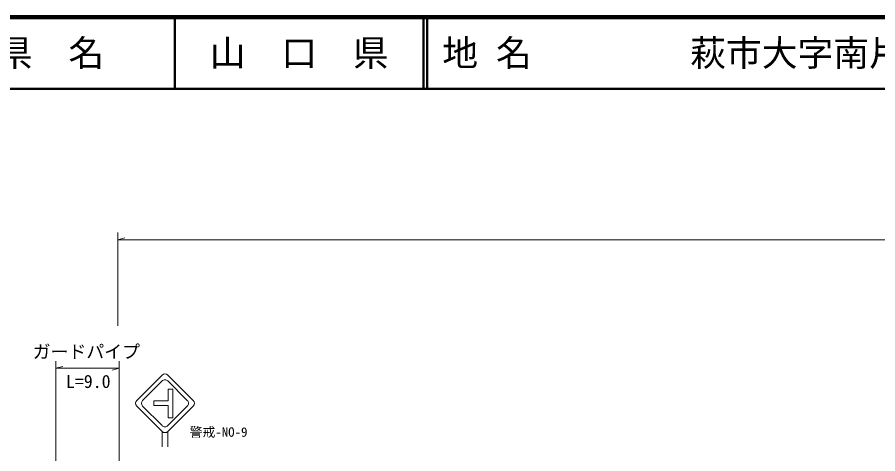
# Model space of a CAD drawing. Units: millimetres, scale not verified. Extents: x 40000 to 680000, y 20000 to 380000.
# Drawn here: x 310968 to 431239, y 318954 to 380000 of the extents above; entities that cross this region are included whole.
import ezdxf
from ezdxf.enums import TextEntityAlignment as Align

# ---------------------------------------------------------------- set-up
doc = ezdxf.new("R2010")
doc.units = ezdxf.units.MM
doc.header["$LTSCALE"] = 1000
for name, color, linetype, lineweight in [('M-STR-HTXT', 7, 'Continuous', 13), ('M-STR-STRC', 7, 'Continuous', 13), ('M-TTL', 2, 'Continuous', 140), ('M-TTL-LINE', 7, 'Continuous', 50)]:
    doc.layers.add(name, color=color, linetype=linetype, lineweight=lineweight)
doc.layers.add('M-TTL-TXT', color=7, linetype='Continuous')
doc.styles.add('ＭＳ ゴシック', font='')
doc.styles.get('ＭＳ ゴシック').set_extended_font_data('MS Gothic')

msp = doc.modelspace()

# ---------------------------------------------------------------- linework, layer by layer
at = {"layer": 'M-STR-HTXT'}
for p, q in [((325024, 336828), (325024, 349891)), ((325024, 348891), (326024, 349141)), ((325024, 348891), (555183, 348891)), ((316351, 305037), (316351, 331918)), ((316351, 330918), (317351, 331168)), ((316351, 330918), (325234, 330918)), ((325234, 330918), (324234, 330668)), ((325234, 306942), (325234, 331918))]:
    msp.add_line(p, q, dxfattribs=at)
at = {"layer": 'M-STR-STRC'}
for p, q in [((331207, 329962), (327673, 326429)), ((332021, 329962), (335555, 326429)), ((331207, 329147), (328488, 326429)), ((332021, 329147), (334740, 326429)), ((332047, 327998), (332047, 326341)), ((332695, 327998), (332047, 327998)), ((332695, 323965), (332695, 327998)), ((332047, 326341), (330054, 326341)), ((330054, 326341), (330054, 325693)), ((327673, 325614), (331207, 322081)), ((331207, 322895), (328488, 325614)), ((332047, 325693), (330054, 325693)), ((334740, 325614), (332021, 322895)), ((335555, 325614), (332021, 322081)), ((332047, 323965), (332047, 325693)), ((332047, 323965), (332695, 323965)), ((331207, 322081), (331207, 319930)), ((332021, 322081), (332021, 319930))]:
    msp.add_line(p, q, dxfattribs=at)
for centre, start, end in [((331614, 329555), 45, 135), ((331614, 328740), 45, 135.00015), ((328081, 326021), 135, 225), ((328895, 326021), 135.00016, 224.99989), ((334333, 326021), 314.99995, 45), ((335147, 326021), 315, 45), ((331614, 323302), 224.99989, 314.99995), ((331614, 322488), 225, 315)]:
    msp.add_arc(centre, 576, start, end, dxfattribs=at)
at = {"layer": 'M-TTL'}
msp.add_line((680000, 380000), (40000, 380000), dxfattribs=at)
at = {"layer": 'M-TTL-LINE'}
for p, q in [((333000, 380000), (333000, 370000)), ((367750, 380000), (367750, 370000)), ((368250, 380000), (368250, 370000)), ((40000, 370000), (680000, 370000))]:
    msp.add_line(p, q, dxfattribs=at)

# ---------------------------------------------------------------- texts
at = {"layer": 'M-STR-HTXT', "style": 'ＭＳ ゴシック'}
for s, p in [('ガードパイプ', (320629, 331766)), ('L=9.0', (320896, 327608))]:
    msp.add_text(s, height=1833, dxfattribs=at).set_placement(p, align=Align.BOTTOM_CENTER)
at = {"layer": 'M-STR-STRC', "style": 'ＭＳ ゴシック'}
msp.add_text('警戒-NO-9', height=1320, dxfattribs=at).set_placement((335055, 320940), align=Align.BOTTOM_LEFT)
at = {"layer": 'M-TTL-TXT', "style": 'ＭＳ ゴシック'}
for s, p in [('県\u3000名', (315625, 375000)), ('山\u3000口\u3000県', (350375, 375000))]:
    msp.add_text(s, height=3666, dxfattribs=at).set_placement(p, align=Align.MIDDLE_CENTER)
for s, p in [('地 名', (370380, 375000)), ('萩市大字南片河町', (405024, 375000))]:
    msp.add_text(s, height=3666, dxfattribs=at).set_placement(p, align=Align.MIDDLE_LEFT)

doc.saveas('drawing.dxf')
